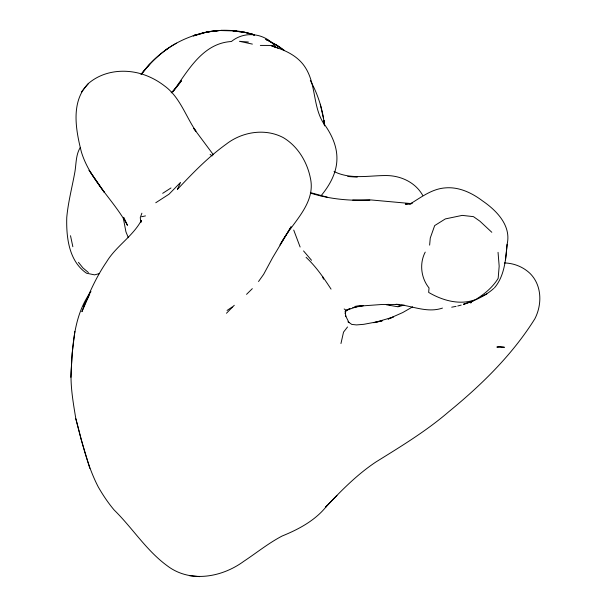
<?xml version="1.0" encoding="UTF-8"?>
<svg xmlns="http://www.w3.org/2000/svg" width="607" height="607" viewBox="0 0 607 607"><rect width="100%" height="100%" fill="white"/><g stroke="black" fill="none" stroke-linecap="round" stroke-linejoin="round"><path stroke-width="0.91" d="M504.356 262.945C513.863 263.165 523.113 266.852 530.01 273.416C541.983 285.282 542.263 304.395 534.858 318.789C512.376 354.754 481.503 384.967 448.808 411.698C426.364 431.038 400.977 446.411 375.885 462.003C357.402 474.302 341.817 490.061 326.642 506.132C315.306 520.449 298.796 529.251 282.164 536.004C268.514 543.144 256.556 552.856 243.764 561.331C221.889 577.394 190.112 583.244 167.221 565.777C146.264 550.466 132.531 528.014 114.192 510.047C108.175 502.953 102.993 495.16 98.342 487.102C87.188 465.675 82.021 441.919 75.829 418.739C73.106 401.993 70.002 385.02 71.338 368.001C72.749 341.779 74.851 313.485 90.989 291.626M70.882 377.326L72.112 353.676L74.851 331.437M494.417 287.908C504.645 275.904 505.714 259.318 507.126 244.31C511.458 225.629 496.594 210.508 482.512 200.879C471.996 192.943 459.127 186.766 445.629 187.867C431.903 188.724 421.106 197.404 409.786 204.157M429.627 245.129L430.272 238.012L434.673 225.592L445.341 218.915L462.223 215.386L473.452 216.638L479.94 221.214L491.814 232.291M505.54 259.819L507.126 244.31M340.952 343.554L343.524 332.128L347.53 326.968M193.754 128.456L195.924 131.158C185.643 116.134 179.847 97.059 164.649 86.012C156.864 79.987 148.116 75.541 138.555 73.113C121.309 68.872 102.31 71.641 88.569 83.349C70.427 101.232 75.738 129.837 81.406 152.031C90.041 180.309 113.714 199.976 127.455 225.318L123.76 217.298M141.886 213.178L140.247 217.693L140.961 222.306L141.37 220.424C132.66 236.495 115.952 246.267 106.521 261.958C96.012 277.331 88.47 294.334 81.907 311.695L89.737 293.879M345.08 313.698L346.293 310.382L348.517 309.236M425.226 252.11C419.255 263.453 420.985 278.059 429.043 287.961L428.648 292.407C442.647 300.632 460.068 305.533 475.759 299.509C484.53 294.008 492.77 287.293 498.172 278.317L499.174 266.177L498.051 252.322M471.472 301.391L470.736 303.045L471.51 301.345M88.41 296.186L83.349 306.315L88.91 295.632M80.306 147.471C75.48 155.18 76.368 164.808 74.623 173.412C71.899 188.102 68.09 202.609 66.755 217.518C66.209 237.261 68.834 261.063 86.528 273.218L94.593 274.865L99.465 273.56M258.529 281.519L263.635 274.341L272.626 257.664L291.102 226.76L280.047 244.985C290.821 223.657 316.482 204.491 310.329 177.798C307.021 161.674 297.711 146.204 283.34 137.652C265.145 127.971 242.117 131.749 226.168 144.193C208.019 157.243 192.654 173.132 177.426 189.384L180.537 182.411L169.019 194.194L155.756 202.753M320.966 195.856C329.639 185.431 336.764 172.858 336.923 158.951C337.151 145.513 330.997 133.168 323.144 122.629C312.848 105.762 316.072 84.229 305.313 67.498C297.718 55.548 284.471 49.751 271.352 45.98M141.158 74.38C148.753 64.418 157.668 55.343 168.101 48.348M149.739 64.13L141.143 74.456C150.726 61.823 162.63 50.897 176.508 43.143M81.391 91.961L88.569 83.349M226.464 313.258L234.272 305.275M171.166 92.863L176.819 86.877L181.432 80.792L172.805 91.854C187.821 71.118 202.45 43.18 231.396 41.519C245.046 30.297 265.729 33.21 276.071 47.422M336.961 495.433L325.663 507.111L326.642 506.132M252.322 288.651L246.541 294.349M466.184 303.197L463.611 304.289C474.454 300.822 485.19 296.133 493.734 288.462M227.064 310.458L232.162 307.013M162.684 193.322L170.992 187.965M165.142 50.351C190.37 31.936 224.173 24.955 254.151 34.774M412.631 306.861L402.722 312.559L388.26 318.948M345.413 310.814L349.981 308.47M482.004 296.208L486.844 293.97M388.23 319.054L393.23 317.112L373.73 322.742M463.611 304.289L473.301 300.928M211.251 31.526L204.923 32.414L193.261 35.699L194.665 35.214M193.261 35.699L196.478 34.599M412.244 203.186L405.324 204.134L410.84 203.952M193.55 35.957L202.389 33.4M404.148 305.063L397.995 306.793L386.333 304.76M442.473 308.083C426.865 313.432 411.538 305.427 396.067 304.259M457.769 305.981L461.183 305.093M398.086 306.095L402.312 305.055M374.534 322.605L382.137 320.86L363.79 324.313L356.484 324.92L351.764 324.411L347.993 321.733L348.934 322.492L345.618 315.822L345.831 316.361L345.117 311.156M141.552 216.752L145.475 215.895M451.707 307.188L456.054 306.368M363.502 305.67L352.872 307.612L356.408 306.801L346.293 310.382L344.161 308.955M213.065 31.276L217.587 30.638M362.508 305.64L355.133 306.421L381.097 304.547L398.829 304.411M221.601 30.35L210.212 31.526L202.146 33.112L210.978 31.283L221.601 30.35L230.637 30.494M311.558 193.428C330.474 199.217 350.148 200.985 369.853 200.06M352.735 200.082L371.196 199.961L411.849 203.648M260.342 45.419L271.982 45.442L278.545 48.393M236.282 30.965L221.434 30.57M347.765 176.485L357.235 177.161M248.415 42.035L239.446 41.306L252.383 44.106M189.361 575.664L199.642 576.65M254.257 34.842L244.378 32.209L254.022 34.811M327.423 197.237L310.344 192.578M252.52 34.432L254.212 34.948M250.903 33.749L254.25 34.865M334.04 171.5C350.823 179.922 369.39 175.317 387.205 175.56C401.462 175.909 415.545 182.631 422.715 195.355M266.572 39.667L268.188 40.381L265.775 39.258M271.982 45.442L275.919 47.634M275.775 44.561L265.957 39.341L280.244 47.475L284.486 50.609L275.775 44.561L280.244 47.475M388.07 304.251L390.43 305.617M210.121 154.428L212.139 155.946M88.417 272.52L82.871 267.862L78.447 262.307M306.08 257.338C316.004 266.572 323.69 277.816 331.05 289.114M303.546 250.926L311.543 260.289M193.853 128.54L213.391 154.8M310.336 80.572C316.915 92.393 321.346 105.383 323.607 118.722M128.335 237.694L125.937 231.844L123.297 218.065M293.727 230.068L300.124 247.026M322.613 276.496L323.448 279.167M89.851 468.429L81.201 439.582L75.829 418.739M320.291 104.222L323.895 120.361L324.593 125.892M70.503 235.706L72.848 246.715M499.591 346.643L496.852 347.067L504.432 347.272L499.591 346.643M244.196 32.346L232.86 30.79L244.196 32.346M104.154 192.138L89.115 170.317L104.154 192.138M324.366 124.989L323.895 120.361L324.358 124.989"/></g></svg>
